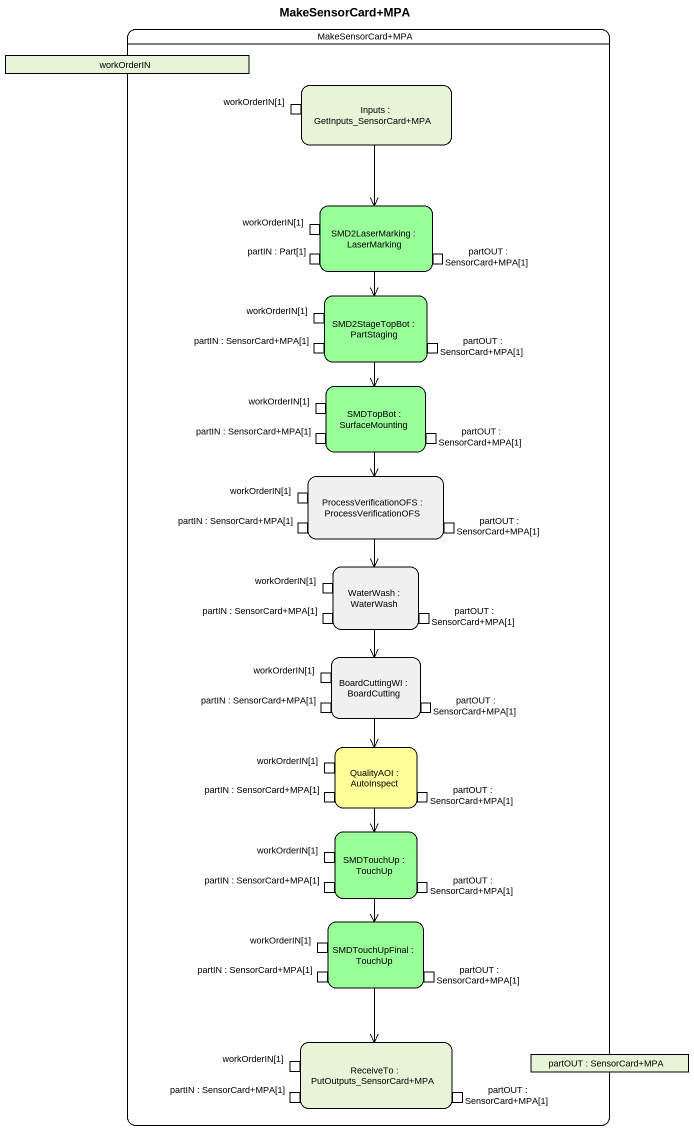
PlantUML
@startuml
title MakeSensorCard+MPA
hide empty description
state "MakeSensorCard+MPA" as MakeSensorCard_MPA {
  state workOrderIN <<object>>
  state "Inputs : GetInputs_SensorCard+MPA" as Inputs {
    state "workOrderIN[1]" as workOrderIN_1 <<inputPin>>
  }
  state "SMD2LaserMarking : LaserMarking" as SMD2LaserMarking #99FF99 {
    state "workOrderIN[1]" as workOrderIN_1_2 <<inputPin>>
    state "partIN : Part[1]" as partIN_Part_1 <<inputPin>>
    state "partOUT : SensorCard+MPA[1]" as partOUT_SensorCard_MPA_1 <<outputPin>>
  }
  state "SMD2StageTopBot : PartStaging" as SMD2StageTopBot #99FF99 {
    state "workOrderIN[1]" as workOrderIN_1_3 <<inputPin>>
    state "partIN : SensorCard+MPA[1]" as partIN_SensorCard_MPA_1 <<inputPin>>
    state "partOUT : SensorCard+MPA[1]" as partOUT_SensorCard_MPA_1_2 <<outputPin>>
  }
  state "SMDTopBot : SurfaceMounting" as SMDTopBot #99FF99 {
    state "workOrderIN[1]" as workOrderIN_1_4 <<inputPin>>
    state "partIN : SensorCard+MPA[1]" as partIN_SensorCard_MPA_1_2 <<inputPin>>
    state "partOUT : SensorCard+MPA[1]" as partOUT_SensorCard_MPA_1_3 <<outputPin>>
  }
  state "ProcessVerificationOFS : ProcessVerificationOFS" as ProcessVerificationOFS #F0F0F0 {
    state "workOrderIN[1]" as workOrderIN_1_5 <<inputPin>>
    state "partIN : SensorCard+MPA[1]" as partIN_SensorCard_MPA_1_3 <<inputPin>>
    state "partOUT : SensorCard+MPA[1]" as partOUT_SensorCard_MPA_1_4 <<outputPin>>
  }
  state "WaterWash : WaterWash" as WaterWash #F0F0F0 {
    state "workOrderIN[1]" as workOrderIN_1_6 <<inputPin>>
    state "partIN : SensorCard+MPA[1]" as partIN_SensorCard_MPA_1_4 <<inputPin>>
    state "partOUT : SensorCard+MPA[1]" as partOUT_SensorCard_MPA_1_5 <<outputPin>>
  }
  state "BoardCuttingWI : BoardCutting" as BoardCuttingWI #F0F0F0 {
    state "workOrderIN[1]" as workOrderIN_1_7 <<inputPin>>
    state "partIN : SensorCard+MPA[1]" as partIN_SensorCard_MPA_1_5 <<inputPin>>
    state "partOUT : SensorCard+MPA[1]" as partOUT_SensorCard_MPA_1_6 <<outputPin>>
  }
  state "QualityAOI : AutoInspect" as QualityAOI #FFFF99 {
    state "workOrderIN[1]" as workOrderIN_1_8 <<inputPin>>
    state "partIN : SensorCard+MPA[1]" as partIN_SensorCard_MPA_1_6 <<inputPin>>
    state "partOUT : SensorCard+MPA[1]" as partOUT_SensorCard_MPA_1_7 <<outputPin>>
  }
  state "SMDTouchUp : TouchUp" as SMDTouchUp #99FF99 {
    state "workOrderIN[1]" as workOrderIN_1_9 <<inputPin>>
    state "partIN : SensorCard+MPA[1]" as partIN_SensorCard_MPA_1_7 <<inputPin>>
    state "partOUT : SensorCard+MPA[1]" as partOUT_SensorCard_MPA_1_8 <<outputPin>>
  }
  state "SMDTouchUpFinal : TouchUp" as SMDTouchUpFinal #99FF99 {
    state "workOrderIN[1]" as workOrderIN_1_10 <<inputPin>>
    state "partIN : SensorCard+MPA[1]" as partIN_SensorCard_MPA_1_8 <<inputPin>>
    state "partOUT : SensorCard+MPA[1]" as partOUT_SensorCard_MPA_1_9 <<outputPin>>
  }
  state "ReceiveTo : PutOutputs_SensorCard+MPA" as ReceiveTo {
    state "workOrderIN[1]" as workOrderIN_1_11 <<inputPin>>
    state "partIN : SensorCard+MPA[1]" as partIN_SensorCard_MPA_1_9 <<inputPin>>
    state "partOUT : SensorCard+MPA[1]" as partOUT_SensorCard_MPA_1_10 <<outputPin>>
  }
  state "partOUT : SensorCard+MPA" as partOUT <<object>>
}
Inputs --> SMD2LaserMarking
SMD2LaserMarking --> SMD2StageTopBot
SMD2StageTopBot --> SMDTopBot
SMDTopBot --> ProcessVerificationOFS
ProcessVerificationOFS --> WaterWash
WaterWash --> BoardCuttingWI
BoardCuttingWI --> QualityAOI
QualityAOI --> SMDTouchUp
SMDTouchUp --> SMDTouchUpFinal
SMDTouchUpFinal --> ReceiveTo
@enduml
